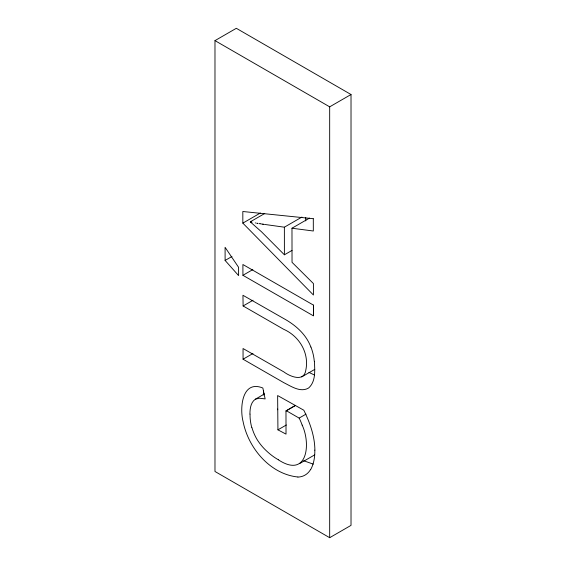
<?xml version="1.0" encoding="UTF-8"?>
<svg xmlns="http://www.w3.org/2000/svg" width="566" height="566" viewBox="0 0 566 566"><rect width="100%" height="100%" fill="white"/><g stroke="black" fill="none" stroke-linecap="round" stroke-linejoin="round"><path stroke-width="0.85" d="M263.31 395.033L263.593 390.943M264.739 213.488L250.257 221.844L261.506 231.805L284.401 254.806L284.373 227.192L301.904 217.068M314.887 450.175C314.76 436.167 309.92 422.668 303.815 410.223L277.637 395.549L277.934 429.842L286.021 434.122L285.979 410.951L295.395 405.398M278.33 459.797C307.168 478.744 311.173 444.338 302.173 425.108M264.577 393.879L255.436 399.157C250.66 402.334 249.96 408.786 249.931 414.05M314.385 361.299C314.823 370.185 315.977 381.434 308.64 387.986C300.504 392.861 291.179 386.309 283.891 382.708L243.062 359.212L243.047 348.529L283.927 371.947C290.096 376.609 304.013 382.262 305.767 370.348C309.524 353.219 299.393 336.162 283.623 329.263L243.111 305.965L242.956 295.282L283.715 318.538C295.395 324.962 306.149 334.273 310.868 347.085M214.981 40.625L236.326 28.3L351.019 94.515L351.019 525.375L329.674 537.7L214.981 471.485L214.981 40.625L329.674 106.84L351.019 94.515M309.51 218.101L291.978 228.225L292.035 262.32L313.415 283.559L313.43 295.013L242.842 223.131L260.374 213.014M225.112 260.445L225.091 247.321L238.583 267.301L238.597 275.592L225.112 260.445L231.975 256.483M313.451 305.619L313.451 305.116L242.906 264.513L242.927 275.302L252.832 269.579M284.401 254.806L292.021 250.405M243.111 305.965L253.023 300.249M243.062 359.212L252.974 353.488M301.72 376.906L314.767 369.379M285.979 410.951L295.127 405.673M277.934 429.842L286.318 425.002M305.987 414.142L299.131 418.097L286.255 410.675M299.471 463.66L314.717 454.859M255.436 399.157L259.377 398.209L265.143 398.917L262.85 388.021C241.915 379.496 239.574 408.249 243.097 421.585C248.262 448.017 270.102 474.167 297.886 476.997M313.309 218.709L242.821 211.507L242.842 223.131M291.978 228.225L313.323 231.006L313.309 218.794M264.534 224.419L284.373 227.192M263.834 224.32L263.077 224.214M263.204 224.228L262.454 224.122M262.214 224.086L261.244 223.938M260.24 223.782L260.65 223.846M260.006 223.74L258.973 223.577M257.799 223.379L257.311 223.294M257.417 223.308L256.617 223.167M255.62 222.983L255.266 222.919M313.239 464.127L303.609 460.703M252.047 222.254L251.693 222.176M251.644 222.162L250.943 222.006M250.858 221.985L250.434 221.879M314.512 375.053L308.951 372.421M242.927 275.302L313.465 315.87L313.451 305.081M313.451 306.666L313.451 307.274M313.451 308.321L313.451 308.93M313.458 309.977L313.458 310.479M313.458 311.625L313.458 312.135M313.458 313.281L313.465 313.783M313.465 314.937L313.465 315.439M277.68 409.013L277.68 409.763M305.732 217.592L305.732 220.917M329.674 106.84L329.674 537.7M251.792 427.705A41.509 23.963 60 0 1 250.045 414.121M251.99 427.733A29.857 17.235 60 0 0 257.056 439.478A34.795 20.086 60 0 0 264.004 448.456A52.801 30.486 60 0 0 278.33 459.741M299.159 418.09A33.783 19.506 60 0 1 302.138 425.108M310.975 347.078A38.212 22.06 60 0 1 314.272 361.242M310.508 469.617A42.599 24.593 60 0 1 297.921 477.081M314.816 450.14A57.64 33.274 60 0 1 310.585 469.709"/></g></svg>
